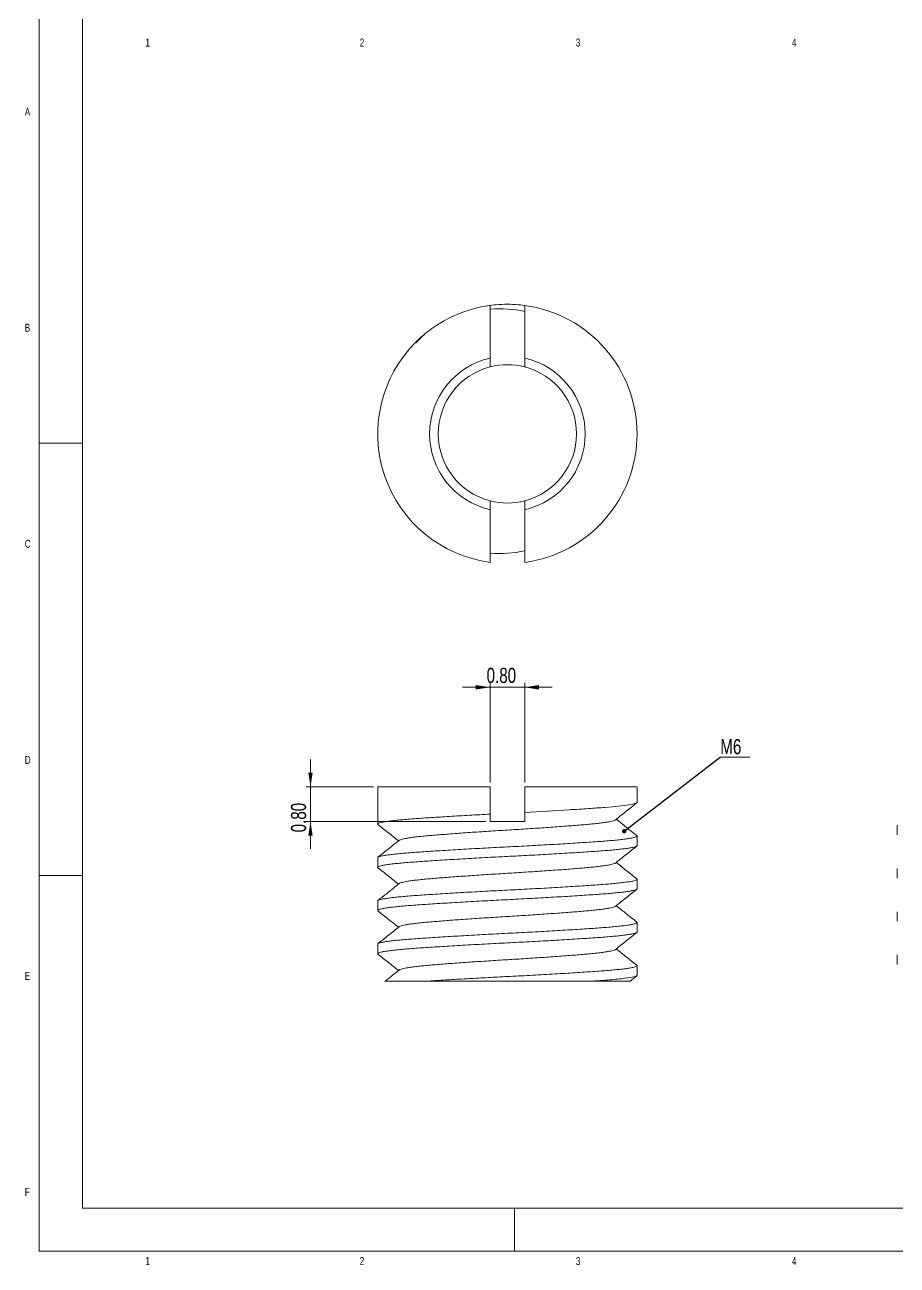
# Model space of a CAD drawing. Header units: millimetres. Extents: x 7 to 830, y 7 to 584.
# Drawn here: x 6.7 to 208.5, y 6.8 to 293.8 of the extents above; entities that cross this region are included whole.
import ezdxf

# ---------------------------------------------------------------- set-up
doc = ezdxf.new("R2010")
doc.units = ezdxf.units.MM
doc.styles.add('SLDTEXTSTYLE0', font='TXT', dxfattribs={"width": 0.75})
doc.dimstyles.new('SLDDIMSTYLE0', dxfattribs={"dimtxt": 3.5, "dimasz": 3.302, "dimexe": 0, "dimexo": 0.0625, "dimgap": 0.875, "dimtad": 1, "dimlfac": 0.1, "dimrnd": 1e-09, "dimzin": 4, "dimdsep": 46, "dimtxsty": 'SLDTEXTSTYLE0', "dimsah": 1, "dimcen": 0.09, "dimadec": 0, "dimazin": 1, "dimtfac": 1, "dimtmove": 0, "dimatfit": 0, "dimfxl": 1, "dimfrac": 2, "dimtolj": 1, "dimtzin": 12, "dimarcsym": 0})
doc.dimstyles.new('SLDDIMSTYLE1', dxfattribs={"dimtxt": 0, "dimasz": 1.016, "dimexe": 0, "dimexo": 0.0625, "dimgap": 0, "dimtad": 0, "dimtih": 1, "dimtoh": 1, "dimdec": 0, "dimrnd": 1e-09, "dimzin": 0, "dimdsep": 46, "dimtxsty": 'Standard', "dimblk1": 'DOT', "dimblk2": 'DOT', "dimsah": 1, "dimcen": 0.09, "dimadec": 0, "dimazin": 0, "dimtfac": 1.016, "dimtdec": 0, "dimtofl": 0, "dimtmove": 0, "dimatfit": 3, "dimldrblk": 'DOT', "dimfxl": 1, "dimfrac": 2, "dimtolj": 1, "dimtzin": 0, "dimarcsym": 0})

# ---------------------------------------------------------------- blocks, each defined once
blk = doc.blocks.new('_D')
at = {"color": 7, "linetype": 'Continuous', "lineweight": 0}
for p, q in [((114.32, 118.49), (114.32, 141.53)), ((122.32, 118.49), (122.32, 141.53)), ((114.32, 140.53), (107.97, 140.53)), ((114.32, 140.53), (122.32, 140.53)), ((122.32, 140.53), (128.67, 140.53))]:
    blk.add_line(p, q, dxfattribs=at)
for points in [[(114.32, 140.53), (111.02, 141.04), (111.02, 140.02)], [(122.32, 140.53), (125.62, 140.02), (125.62, 141.04)]]:
    blk.add_solid(points, dxfattribs=at)
at = {"color": 7, "linetype": 'Continuous', "lineweight": 0, "insert": (113.51, 145.04, 1.01), "char_height": 3.5, "attachment_point": 1, "style": 'SLDTEXTSTYLE0'}
blk.add_mtext('0.80', dxfattribs=at)
blk = doc.blocks.new('_D_1')
at = {"color": 7, "linetype": 'Continuous', "lineweight": 0}
for p, q in [((72.77, 117.49), (72.77, 123.84)), ((87.32, 117.49), (71.77, 117.49)), ((72.77, 109.49), (72.77, 117.49)), ((113.32, 109.49), (71.77, 109.49)), ((72.77, 109.49), (72.77, 103.14))]:
    blk.add_line(p, q, dxfattribs=at)
for points in [[(72.77, 117.49), (73.27, 120.79), (72.26, 120.79)], [(72.77, 109.49), (72.26, 106.18), (73.27, 106.18)]]:
    blk.add_solid(points, dxfattribs=at)
at = {"color": 7, "linetype": 'Continuous', "lineweight": 0, "insert": (68.25, 106.96, 1.01), "char_height": 3.5, "attachment_point": 1, "rotation": 90, "style": 'SLDTEXTSTYLE0'}
blk.add_mtext('0.80', dxfattribs=at)
blk = doc.blocks.new('SW_NOTE_0')
at = {"color": 0, "linetype": 'Continuous', "lineweight": 0}
for p, q in [((0, 0), (6.86, 0)), ((6.86, 0), (0, 0)), ((0, 0), (6.86, 0)), ((6.86, 0), (0, 0)), ((0, 0), (6.86, 0)), ((6.86, 0), (0, 0))]:
    blk.add_line(p, q, dxfattribs=at)
at = {"color": 0, "linetype": 'Continuous', "lineweight": 0, "insert": (0, 4.21), "char_height": 3.5, "attachment_point": 1, "style": 'SLDTEXTSTYLE0'}
blk.add_mtext('M6', dxfattribs=at)
blk = doc.blocks.new('_DOT')
at = {"color": 0, "linetype": 'ByBlock', "lineweight": -2}
blk.add_line((-0.5, 0), (-1, 0), dxfattribs=at)
at = {"color": 0, "linetype": 'ByBlock', "const_width": 0.5}
blk.add_lwpolyline([(-0.25, 0, 1), (0.25, 0, 1)], format="xyb", close=True, dxfattribs=at)

msp = doc.modelspace()

# ---------------------------------------------------------------- linework, layer by layer
at = {"color": 7, "linetype": 'Continuous', "lineweight": 0}
for p, q in [((10, 584), (10, 10)), ((20, 574), (20, 20)), ((10, 197), (20, 197)), ((20, 97), (10, 97)), ((20, 20), (820, 20)), ((120, 10), (120, 20)), ((10, 10), (830, 10))]:
    msp.add_line(p, q, dxfattribs=at)
at = {"color": 7, "linetype": 'Continuous', "lineweight": 15}
for p, q in [((114.321, 228.907), (114.321, 216.725)), ((122.321, 216.725), (122.321, 228.907)), ((97.236, 220.259), (97.108, 220.388)), ((114.321, 181.625), (114.321, 169.443)), ((122.321, 169.443), (122.321, 181.625)), ((88.321, 117.486), (88.321, 108.882)), ((114.321, 117.486), (88.321, 117.486)), ((114.321, 117.486), (114.321, 111.175)), ((148.321, 117.486), (122.321, 117.486)), ((122.321, 111.589), (122.321, 117.486)), ((148.321, 113.882), (148.321, 117.486)), ((114.321, 109.486), (114.321, 111.175)), ((208.477, 108.591), (208.477, 106.382)), ((148.321, 103.882), (148.321, 106.091)), ((88.321, 101.091), (88.321, 98.882)), ((208.477, 98.591), (208.477, 96.382)), ((148.321, 93.882), (148.321, 96.091)), ((88.321, 91.091), (88.321, 88.882)), ((208.477, 88.591), (208.477, 86.382)), ((148.321, 83.882), (148.321, 86.091)), ((88.321, 81.091), (88.321, 78.882)), ((208.477, 78.591), (208.477, 76.382)), ((148.321, 73.882), (148.321, 76.091)), ((137.432, 72.486), (99.21, 72.486)), ((146.627, 72.475), (148.259, 73.784))]:
    msp.add_line(p, q, dxfattribs=at)
for radius, start, end in [(30, 97.66226, 129.57069), (30, 277.66226, 82.33774), (30, 135, 262.33774), (18, 102.83959, 257.16041), (18, 282.83959, 77.16041), (16, 104.47751, 255.52249), (16, 75.52249, 104.47751), (16, 284.47751, 75.52249), (16, 255.52249, 284.47751)]:
    msp.add_arc((118.321, 199.175), radius, start, end, dxfattribs=at)
for points, knots in [([(122.824, 228.815), (122.172, 228.909), (120.679, 229.126), (118.305, 229.203), (115.909, 229.124), (114.38, 228.897), (113.705, 228.797)], [0, 0, 0, 0, 0.21593803, 0.49382358, 0.77679583, 1, 1, 1, 1]), ([(99.155, 222.243), (99.097, 222.199), (98.366, 221.638), (97.711, 220.987), (97.108, 220.388)], [0, 0, 0, 0, 0.0793743, 1, 1, 1, 1]), ([(148.321, 113.882), (148.321, 113.706), (147.69, 113.511), (145.141, 113.115), (143.227, 112.916), (139.731, 112.642), (138.471, 112.556), (135.691, 112.37), (134.184, 112.273), (129.4, 111.978), (125.863, 111.777), (122.321, 111.589)], [0, 0, 0, 0, 0.25, 0.25, 0.5, 0.5, 0.625, 0.625, 0.75, 0.75, 1, 1, 1, 1]), ([(143.376, 109.868), (144.189, 110.52), (145.817, 111.826), (147.444, 113.13), (148.258, 113.783)], [0, 0, 0, 0, 0.4999329, 1, 1, 1, 1]), ([(114.321, 111.175), (113.518, 111.132), (111.906, 111.046), (109.531, 110.913), (107.205, 110.779), (104.953, 110.645), (102.797, 110.512), (100.757, 110.381), (98.852, 110.254), (97.036, 110.129), (95.32, 110), (93.719, 109.861), (92.294, 109.719), (91.066, 109.574), (90.057, 109.43), (89.276, 109.287), (88.721, 109.148), (88.398, 109.012), (88.278, 108.893), (88.366, 108.816), (88.404, 108.784)], [0, 0, 0, 0, 0.0541554, 0.1087077, 0.1634759, 0.2182749, 0.2729187, 0.3272247, 0.3810169, 0.4341295, 0.4916819, 0.5500157, 0.6089182, 0.6681641, 0.7275197, 0.7856943, 0.8435257, 0.9008008, 0.9573187, 1, 1, 1, 1]), ([(143.367, 109.868), (143.364, 109.863), (143.332, 109.814), (143.09, 109.715), (142.625, 109.574), (141.946, 109.429), (141.089, 109.284), (140.062, 109.141), (138.883, 109.002), (137.562, 108.866), (136.103, 108.736), (134.504, 108.604), (132.759, 108.466), (130.886, 108.324), (128.902, 108.179), (126.844, 108.034), (124.736, 107.891), (122.605, 107.752), (120.463, 107.616), (118.308, 107.486), (116.14, 107.354), (113.958, 107.216), (111.789, 107.074), (109.659, 106.929), (107.606, 106.784), (105.653, 106.641), (103.818, 106.502), (102.108, 106.366), (100.52, 106.236), (99.053, 106.104), (97.712, 105.966), (96.519, 105.824), (95.49, 105.679), (94.646, 105.534), (93.987, 105.391), (93.539, 105.252), (93.306, 105.157), (93.275, 105.109), (93.273, 105.106)], [0, 0, 0, 0, 0.00300848, 0.03233056, 0.06193927, 0.09172097, 0.12155796, 0.1508011, 0.17987135, 0.20866128, 0.23706972, 0.26599818, 0.29532026, 0.32492897, 0.35471067, 0.38454766, 0.4137908, 0.44286105, 0.47165098, 0.50005942, 0.52898788, 0.55830996, 0.58791866, 0.61770037, 0.64753736, 0.6767805, 0.70585075, 0.73464068, 0.76304912, 0.79197758, 0.82129966, 0.85090836, 0.88069007, 0.91052706, 0.9397702, 0.96884045, 0.99763038, 1, 1, 1, 1]), ([(122.321, 111.589), (122.321, 111.238), (122.321, 110.887), (122.321, 110.537), (122.321, 110.186), (122.321, 109.836), (122.321, 109.486)], [0, 0, 0, 0, 0.00017031068, 0.00017031068, 0.00017031068, 0.0003406215, 0.0003406215, 0.0003406215, 0.0003406215]), ([(148.258, 106.19), (147.444, 106.842), (145.866, 108.108), (144.288, 109.373), (143.524, 109.986)], [0, 0, 0, 0, 0.5157033, 1, 1, 1, 1]), ([(88.382, 108.784), (89.196, 108.132), (90.775, 106.866), (92.353, 105.6), (93.118, 104.986)], [0, 0, 0, 0, 0.5155339, 1, 1, 1, 1]), ([(148.321, 103.882), (148.299, 103.838), (148.256, 103.75), (147.902, 103.611), (147.331, 103.469), (146.525, 103.324), (145.501, 103.18), (144.274, 103.037), (142.867, 102.898), (141.291, 102.762), (139.549, 102.631), (137.64, 102.5), (135.557, 102.361), (133.32, 102.219), (130.953, 102.074), (128.496, 101.93), (125.98, 101.787), (123.435, 101.648), (120.878, 101.512), (118.305, 101.381), (115.717, 101.25), (113.113, 101.111), (110.524, 100.969), (107.981, 100.824), (105.53, 100.68), (103.198, 100.537), (101.008, 100.398), (98.967, 100.262), (97.071, 100.131), (95.32, 100), (93.719, 99.861), (92.294, 99.719), (91.066, 99.574), (90.057, 99.43), (89.276, 99.287), (88.721, 99.148), (88.398, 99.012), (88.278, 98.893), (88.366, 98.816), (88.404, 98.784)], [0, 0, 0, 0, 0.026951, 0.0542679, 0.0818512, 0.1095953, 0.1373907, 0.164633, 0.1917147, 0.2185359, 0.2450024, 0.2719535, 0.2992704, 0.3268537, 0.3545977, 0.3823931, 0.4096355, 0.4367172, 0.4635383, 0.4900049, 0.5169559, 0.5442728, 0.5718561, 0.5996001, 0.6273956, 0.6546379, 0.6817196, 0.7085408, 0.7350073, 0.7619584, 0.7892753, 0.8168585, 0.8446026, 0.872398, 0.8996404, 0.926722, 0.9535432, 0.9800098, 1, 1, 1, 1]), ([(88.321, 101.091), (88.342, 101.135), (88.386, 101.223), (88.74, 101.361), (89.31, 101.504), (90.117, 101.648), (91.141, 101.793), (92.367, 101.936), (93.775, 102.075), (95.351, 102.211), (97.093, 102.342), (99.002, 102.473), (101.085, 102.611), (103.321, 102.754), (105.689, 102.898), (108.146, 103.043), (110.662, 103.186), (113.206, 103.325), (115.764, 103.461), (118.336, 103.592), (120.925, 103.723), (123.529, 103.861), (126.118, 104.004), (128.66, 104.148), (131.111, 104.293), (133.443, 104.436), (135.634, 104.575), (137.675, 104.711), (139.571, 104.842), (141.322, 104.973), (142.922, 105.111), (144.347, 105.254), (145.575, 105.398), (146.584, 105.543), (147.366, 105.686), (147.921, 105.825), (148.244, 105.961), (148.363, 106.08), (148.275, 106.157), (148.237, 106.19)], [0, 0, 0, 0, 0.0269442, 0.0542543, 0.0818306, 0.1095676, 0.137356, 0.1645915, 0.1916664, 0.2184808, 0.2449407, 0.2718849, 0.2991949, 0.3267712, 0.3545083, 0.3822967, 0.4095322, 0.436607, 0.4634214, 0.4898813, 0.5168256, 0.5441356, 0.5717119, 0.599449, 0.6272374, 0.6544728, 0.6815477, 0.7083621, 0.734822, 0.7617662, 0.7890762, 0.8166526, 0.8443896, 0.872178, 0.8994135, 0.9264884, 0.9533027, 0.9797626, 1, 1, 1, 1]), ([(93.266, 105.106), (92.453, 104.453), (90.826, 103.147), (89.198, 101.843), (88.384, 101.19)], [0, 0, 0, 0, 0.4999321, 1, 1, 1, 1]), ([(143.376, 99.868), (144.189, 100.52), (145.816, 101.826), (147.444, 103.13), (148.258, 103.783)], [0, 0, 0, 0, 0.4999327, 1, 1, 1, 1]), ([(88.382, 98.784), (89.196, 98.132), (90.775, 96.866), (92.353, 95.6), (93.118, 94.986)], [0, 0, 0, 0, 0.5155264, 1, 1, 1, 1]), ([(143.367, 99.867), (143.364, 99.863), (143.332, 99.814), (143.09, 99.715), (142.625, 99.574), (141.946, 99.429), (141.089, 99.284), (140.062, 99.141), (138.883, 99.002), (137.562, 98.866), (136.103, 98.736), (134.504, 98.604), (132.759, 98.466), (130.886, 98.324), (128.902, 98.179), (126.844, 98.034), (124.736, 97.891), (122.605, 97.752), (120.463, 97.616), (118.308, 97.486), (116.14, 97.354), (113.958, 97.216), (111.789, 97.074), (109.659, 96.929), (107.606, 96.784), (105.653, 96.641), (103.818, 96.502), (102.108, 96.366), (100.52, 96.236), (99.053, 96.104), (97.712, 95.966), (96.519, 95.824), (95.49, 95.679), (94.646, 95.534), (93.987, 95.391), (93.539, 95.252), (93.306, 95.156), (93.275, 95.108), (93.272, 95.104)], [0, 0, 0, 0, 0.002988, 0.032302, 0.0619026, 0.0916761, 0.1215048, 0.1507399, 0.1798022, 0.2085841, 0.2369848, 0.2659053, 0.2952193, 0.3248198, 0.3545933, 0.3844221, 0.4136571, 0.4427194, 0.4715014, 0.499902, 0.5288225, 0.5581365, 0.587737, 0.6175105, 0.6473393, 0.6765744, 0.7056366, 0.7344186, 0.7628192, 0.7917397, 0.8210537, 0.8506543, 0.8804278, 0.9102565, 0.9394916, 0.9685538, 0.9973358, 1, 1, 1, 1]), ([(148.258, 96.189), (147.444, 96.842), (145.866, 98.107), (144.288, 99.373), (143.524, 99.986)], [0, 0, 0, 0, 0.5156281, 1, 1, 1, 1]), ([(88.321, 91.091), (88.342, 91.135), (88.386, 91.223), (88.74, 91.361), (89.31, 91.504), (90.117, 91.648), (91.141, 91.793), (92.367, 91.936), (93.775, 92.075), (95.351, 92.211), (97.093, 92.342), (99.002, 92.473), (101.085, 92.611), (103.321, 92.754), (105.689, 92.898), (108.146, 93.043), (110.662, 93.186), (113.206, 93.325), (115.764, 93.461), (118.336, 93.592), (120.925, 93.723), (123.529, 93.861), (126.118, 94.004), (128.66, 94.148), (131.111, 94.293), (133.443, 94.436), (135.634, 94.575), (137.675, 94.711), (139.571, 94.842), (141.322, 94.973), (142.922, 95.111), (144.347, 95.254), (145.575, 95.398), (146.584, 95.543), (147.366, 95.686), (147.921, 95.825), (148.244, 95.961), (148.363, 96.08), (148.275, 96.157), (148.237, 96.19)], [0, 0, 0, 0, 0.0269463, 0.0542584, 0.0818368, 0.1095759, 0.1373665, 0.164604, 0.1916809, 0.2184973, 0.2449592, 0.2719055, 0.2992176, 0.326796, 0.3545352, 0.3823257, 0.4095633, 0.4366402, 0.4634566, 0.4899185, 0.5168648, 0.5441769, 0.5717553, 0.5994944, 0.6272849, 0.6545225, 0.6815994, 0.7084158, 0.7348777, 0.761824, 0.7891361, 0.8167145, 0.8444537, 0.8722442, 0.8994817, 0.9265586, 0.9533751, 0.979837, 1, 1, 1, 1]), ([(93.265, 95.104), (92.349, 94.37), (90.722, 93.064), (89.095, 91.76), (88.383, 91.189)], [0, 0, 0, 0, 0.5625275, 1, 1, 1, 1]), ([(148.321, 93.882), (148.299, 93.838), (148.256, 93.75), (147.902, 93.611), (147.331, 93.469), (146.525, 93.324), (145.501, 93.18), (144.274, 93.037), (142.867, 92.898), (141.291, 92.762), (139.549, 92.631), (137.64, 92.5), (135.557, 92.361), (133.32, 92.219), (130.953, 92.074), (128.496, 91.93), (125.98, 91.787), (123.435, 91.648), (120.878, 91.512), (118.305, 91.381), (115.717, 91.25), (113.113, 91.111), (110.524, 90.969), (107.981, 90.824), (105.53, 90.68), (103.198, 90.537), (101.008, 90.398), (98.967, 90.262), (97.071, 90.131), (95.32, 90), (93.719, 89.861), (92.294, 89.719), (91.066, 89.574), (90.057, 89.43), (89.276, 89.287), (88.721, 89.148), (88.398, 89.012), (88.278, 88.893), (88.366, 88.816), (88.404, 88.783)], [0, 0, 0, 0, 0.0269497, 0.0542653, 0.0818472, 0.1095899, 0.137384, 0.164625, 0.1917054, 0.2185252, 0.2449905, 0.2719402, 0.2992558, 0.3268377, 0.3545804, 0.3823745, 0.4096155, 0.4366959, 0.4635157, 0.489981, 0.5169307, 0.5442463, 0.5718282, 0.5995709, 0.627365, 0.654606, 0.6816864, 0.7085062, 0.7349715, 0.7619212, 0.7892368, 0.8168187, 0.8445614, 0.8723555, 0.8995965, 0.9266769, 0.9534967, 0.979962, 1, 1, 1, 1]), ([(143.376, 89.868), (144.19, 90.521), (145.817, 91.826), (147.444, 93.131), (148.258, 93.783)], [0, 0, 0, 0, 0.4999329, 1, 1, 1, 1]), ([(143.368, 89.868), (143.365, 89.863), (143.333, 89.814), (143.09, 89.715), (142.625, 89.574), (141.946, 89.429), (141.089, 89.284), (140.062, 89.141), (138.883, 89.002), (137.562, 88.866), (136.103, 88.736), (134.504, 88.604), (132.759, 88.466), (130.886, 88.324), (128.902, 88.179), (126.844, 88.034), (124.736, 87.891), (122.605, 87.752), (120.463, 87.616), (118.308, 87.486), (116.14, 87.354), (113.958, 87.216), (111.789, 87.074), (109.659, 86.929), (107.606, 86.784), (105.653, 86.641), (103.818, 86.502), (102.108, 86.366), (100.52, 86.236), (99.053, 86.104), (97.712, 85.966), (96.519, 85.824), (95.49, 85.679), (94.646, 85.534), (93.987, 85.391), (93.539, 85.252), (93.306, 85.156), (93.275, 85.108), (93.272, 85.104)], [0, 0, 0, 0, 0.0030769, 0.0323891, 0.0619877, 0.0917593, 0.1215862, 0.1508195, 0.1798798, 0.20866, 0.2370588, 0.2659775, 0.2952896, 0.3248883, 0.3546599, 0.3844868, 0.41372, 0.4427804, 0.4715606, 0.4999594, 0.5288781, 0.5581902, 0.5877889, 0.6175605, 0.6473874, 0.6766206, 0.705681, 0.7344612, 0.76286, 0.7917787, 0.8210908, 0.8506895, 0.8804611, 0.910288, 0.9395212, 0.9685816, 0.9973618, 1, 1, 1, 1]), ([(148.259, 86.189), (147.445, 86.841), (145.867, 88.107), (144.288, 89.373), (143.524, 89.986)], [0, 0, 0, 0, 0.5155434, 1, 1, 1, 1]), ([(88.321, 81.091), (88.342, 81.135), (88.386, 81.223), (88.74, 81.361), (89.31, 81.504), (90.117, 81.648), (91.141, 81.793), (92.367, 81.936), (93.775, 82.075), (95.351, 82.211), (97.093, 82.342), (99.002, 82.473), (101.085, 82.611), (103.321, 82.754), (105.689, 82.898), (108.146, 83.043), (110.662, 83.186), (113.206, 83.325), (115.764, 83.461), (118.336, 83.592), (120.925, 83.723), (123.529, 83.861), (126.118, 84.004), (128.66, 84.148), (131.111, 84.293), (133.443, 84.436), (135.634, 84.575), (137.675, 84.711), (139.571, 84.842), (141.322, 84.973), (142.922, 85.111), (144.347, 85.254), (145.575, 85.398), (146.584, 85.543), (147.366, 85.686), (147.921, 85.825), (148.244, 85.961), (148.363, 86.08), (148.275, 86.156), (148.238, 86.189)], [0, 0, 0, 0, 0.0269501, 0.0542661, 0.0818484, 0.1095915, 0.137386, 0.1646274, 0.1917082, 0.2185284, 0.2449941, 0.2719442, 0.2992601, 0.3268425, 0.3545856, 0.3823801, 0.4096215, 0.4367022, 0.4635225, 0.4899881, 0.5169383, 0.5442542, 0.5718366, 0.5995797, 0.6273741, 0.6546155, 0.6816963, 0.7085165, 0.7349822, 0.7619323, 0.7892483, 0.8168306, 0.8445737, 0.8723682, 0.8996096, 0.9266904, 0.9535106, 0.9799763, 1, 1, 1, 1]), ([(88.383, 88.784), (89.196, 88.131), (90.775, 86.866), (92.353, 85.6), (93.118, 84.986)], [0, 0, 0, 0, 0.515555, 1, 1, 1, 1]), ([(148.321, 83.882), (148.299, 83.838), (148.256, 83.75), (147.902, 83.611), (147.331, 83.469), (146.525, 83.324), (145.501, 83.18), (144.274, 83.037), (142.867, 82.898), (141.291, 82.762), (139.549, 82.631), (137.64, 82.5), (135.557, 82.361), (133.32, 82.219), (130.953, 82.074), (128.496, 81.93), (125.98, 81.787), (123.435, 81.648), (120.878, 81.512), (118.305, 81.381), (115.717, 81.25), (113.113, 81.111), (110.524, 80.969), (107.981, 80.824), (105.53, 80.68), (103.198, 80.537), (101.008, 80.398), (98.967, 80.262), (97.071, 80.131), (95.32, 80), (93.719, 79.861), (92.294, 79.719), (91.066, 79.574), (90.057, 79.43), (89.276, 79.287), (88.721, 79.148), (88.398, 79.012), (88.278, 78.893), (88.366, 78.816), (88.404, 78.783)], [0, 0, 0, 0, 0.0269488, 0.0542634, 0.0818444, 0.1095861, 0.1373792, 0.1646193, 0.1916987, 0.2185177, 0.244982, 0.2719308, 0.2992454, 0.3268264, 0.3545682, 0.3823613, 0.4096013, 0.4366808, 0.4634997, 0.489964, 0.5169128, 0.5442275, 0.5718084, 0.5995502, 0.6273433, 0.6545834, 0.6816628, 0.7084817, 0.7349461, 0.7618949, 0.7892095, 0.8167905, 0.8445322, 0.8723253, 0.8995654, 0.9266448, 0.9534637, 0.9799281, 1, 1, 1, 1]), ([(93.265, 85.104), (92.451, 84.452), (90.824, 83.146), (89.197, 81.842), (88.383, 81.189)], [0, 0, 0, 0, 0.4999334, 1, 1, 1, 1]), ([(143.376, 79.868), (144.19, 80.521), (145.817, 81.826), (147.445, 83.131), (148.259, 83.783)], [0, 0, 0, 0, 0.4999324, 1, 1, 1, 1]), ([(88.383, 78.784), (89.197, 78.131), (90.775, 76.866), (92.353, 75.6), (93.118, 74.986)], [0, 0, 0, 0, 0.5155671, 1, 1, 1, 1]), ([(143.368, 79.868), (143.365, 79.863), (143.333, 79.814), (143.09, 79.715), (142.625, 79.574), (141.946, 79.429), (141.089, 79.284), (140.062, 79.141), (138.883, 79.002), (137.562, 78.866), (136.103, 78.736), (134.504, 78.604), (132.759, 78.466), (130.886, 78.324), (128.902, 78.179), (126.844, 78.034), (124.736, 77.891), (122.605, 77.752), (120.463, 77.616), (118.308, 77.486), (116.14, 77.354), (113.958, 77.216), (111.789, 77.074), (109.659, 76.929), (107.606, 76.784), (105.653, 76.641), (103.818, 76.502), (102.108, 76.366), (100.52, 76.236), (99.053, 76.104), (97.712, 75.966), (96.519, 75.824), (95.49, 75.679), (94.646, 75.534), (93.987, 75.391), (93.539, 75.252), (93.306, 75.157), (93.275, 75.109), (93.273, 75.105)], [0, 0, 0, 0, 0.0030944, 0.0324105, 0.0620132, 0.0917889, 0.1216198, 0.150857, 0.1799213, 0.2087054, 0.2371081, 0.2660306, 0.2953467, 0.3249494, 0.3547251, 0.384556, 0.4137932, 0.4428575, 0.4716416, 0.5000443, 0.5289668, 0.558283, 0.5878856, 0.6176613, 0.6474922, 0.6767294, 0.7057937, 0.7345778, 0.7629805, 0.791903, 0.8212192, 0.8508218, 0.8805975, 0.9104284, 0.9396656, 0.9687299, 0.997514, 1, 1, 1, 1]), ([(148.259, 76.189), (147.446, 76.841), (145.867, 78.107), (144.289, 79.373), (143.524, 79.986)], [0, 0, 0, 0, 0.51550139, 1, 1, 1, 1]), ([(93.266, 75.105), (92.452, 74.452), (91.367, 73.582), (90.282, 72.711), (90.01, 72.493)], [0, 0, 0, 0, 0.749535, 1, 1, 1, 1]), ([(99.21, 72.486), (99.813, 72.527), (101.025, 72.607), (102.983, 72.732), (105.036, 72.859), (107.177, 72.986), (109.372, 73.113), (111.599, 73.237), (113.837, 73.359), (116.081, 73.477), (118.441, 73.597), (120.925, 73.723), (123.529, 73.861), (126.118, 74.004), (128.66, 74.148), (131.111, 74.293), (133.443, 74.436), (135.634, 74.575), (137.675, 74.711), (139.571, 74.842), (141.322, 74.973), (142.922, 75.111), (144.347, 75.254), (145.575, 75.398), (146.584, 75.543), (147.366, 75.686), (147.921, 75.825), (148.244, 75.961), (148.363, 76.08), (148.276, 76.156), (148.238, 76.189)], [0, 0, 0, 0, 0.03305018, 0.06638606, 0.0999097, 0.13351975, 0.16711325, 0.19999176, 0.2326601, 0.26502674, 0.29700524, 0.3341563, 0.37181168, 0.40983426, 0.44807846, 0.48639347, 0.52394609, 0.56127723, 0.59824926, 0.63473249, 0.67188355, 0.70953893, 0.74756151, 0.78580571, 0.82412072, 0.86167334, 0.89900448, 0.9359765, 0.97245974, 1, 1, 1, 1]), ([(90.015, 72.486), (90.011, 72.486), (89.983, 72.486), (90.113, 72.486), (90.414, 72.486), (90.923, 72.486), (91.622, 72.486), (92.514, 72.486), (93.601, 72.486), (94.882, 72.486), (96.274, 72.486), (97.72, 72.486), (98.712, 72.486), (99.21, 72.486)], [0, 0, 0, 0, 0.0183944, 0.1153918, 0.2130087, 0.3125717, 0.4128054, 0.5138805, 0.6156572, 0.719646, 0.8243986, 0.9119866, 1, 1, 1, 1]), ([(148.321, 73.882), (148.321, 73.666), (147.351, 73.42), (144.49, 73.056), (143.312, 72.936), (140.612, 72.705), (139.115, 72.6), (137.432, 72.486)], [0, 0, 0, 0, 0.5, 0.5, 0.75, 0.75, 1, 1, 1, 1]), ([(137.432, 72.486), (137.914, 72.486), (138.881, 72.486), (140.211, 72.486), (141.441, 72.486), (142.63, 72.486), (143.742, 72.486), (144.739, 72.486), (145.544, 72.486), (146.134, 72.486), (146.492, 72.486), (146.652, 72.486), (146.625, 72.486), (146.618, 72.486)], [0, 0, 0, 0, 0.0851496, 0.1706941, 0.2566533, 0.3430561, 0.446629, 0.5509592, 0.6576851, 0.7652407, 0.8661851, 0.9678304, 1, 1, 1, 1])]:
    msp.add_open_spline(points, degree=3, knots=knots, dxfattribs=at)
for points in [[(122.321, 227.503), (119.68, 228.064), (117.013, 228.234), (114.321, 228.046)], [(97.236, 220.259), (97.863, 220.971), (98.521, 221.651), (99.21, 222.3)], [(114.321, 216.725), (114.321, 216.04), (114.321, 215.354), (114.321, 214.667)], [(122.321, 214.667), (122.321, 215.354), (122.321, 216.04), (122.321, 216.725)], [(114.321, 183.683), (114.321, 182.996), (114.321, 182.31), (114.321, 181.625)], [(122.321, 181.625), (122.321, 182.31), (122.321, 182.996), (122.321, 183.683)], [(114.321, 171.554), (117.015, 171.357), (119.682, 171.535), (122.321, 172.123)], [(114.321, 109.486), (117.015, 109.486), (119.682, 109.486), (122.321, 109.486)]]:
    msp.add_open_spline(points, degree=3, dxfattribs=at)

# ---------------------------------------------------------------- block references
at = {"color": 7, "linetype": 'Continuous', "lineweight": 0}
msp.add_blockref('SW_NOTE_0', (167.575, 124.345), dxfattribs=at)

# ---------------------------------------------------------------- texts
at = {"color": 7, "linetype": 'Continuous', "lineweight": 0, "char_height": 1.852, "attachment_point": 1, "style": 'SLDTEXTSTYLE0'}
for s, insert in [('1', (34.583, 290.668)), ('2', (84.167, 290.668)), ('3', (134.167, 290.668)), ('4', (184.167, 290.668)), ('A', (6.667, 274.668)), ('B', (6.667, 224.668)), ('C', (6.667, 174.668)), ('D', (6.667, 124.668)), ('E', (6.667, 74.668)), ('F', (6.667, 24.668)), ('1', (34.583, 8.668)), ('2', (84.167, 8.668)), ('3', (134.167, 8.668)), ('4', (184.167, 8.668))]:
    msp.add_mtext(s, dxfattribs=dict(at, insert=insert))

# ---------------------------------------------------------------- dimensions: what is measured, and where the dimension line sits
at = {"color": 7, "linetype": 'Continuous', "lineweight": 0}
dim = msp.add_linear_dim(base=(122.321, 140.528), p1=(114.321, 117.486), p2=(122.321, 117.486), dimstyle='SLDDIMSTYLE0', dxfattribs=at)
dim.commit()
dim.dimension.update_dxf_attribs({"geometry": '_D', "text_midpoint": (119.46, 140.528), "dimtype": 160})
dim = msp.add_linear_dim(base=(72.766, 117.486), p1=(114.321, 109.486), p2=(88.321, 117.486), angle=90, dimstyle='SLDDIMSTYLE0', dxfattribs=at)
dim.commit()
dim.dimension.update_dxf_attribs({"geometry": '_D_1', "text_midpoint": (72.766, 112.91), "dimtype": 160})

# ---------------------------------------------------------------- leaders
msp.add_leader([(145.369, 107.216), (167.575, 124.345)], dimstyle='SLDDIMSTYLE1', dxfattribs=at)

doc.saveas('drawing.dxf')
